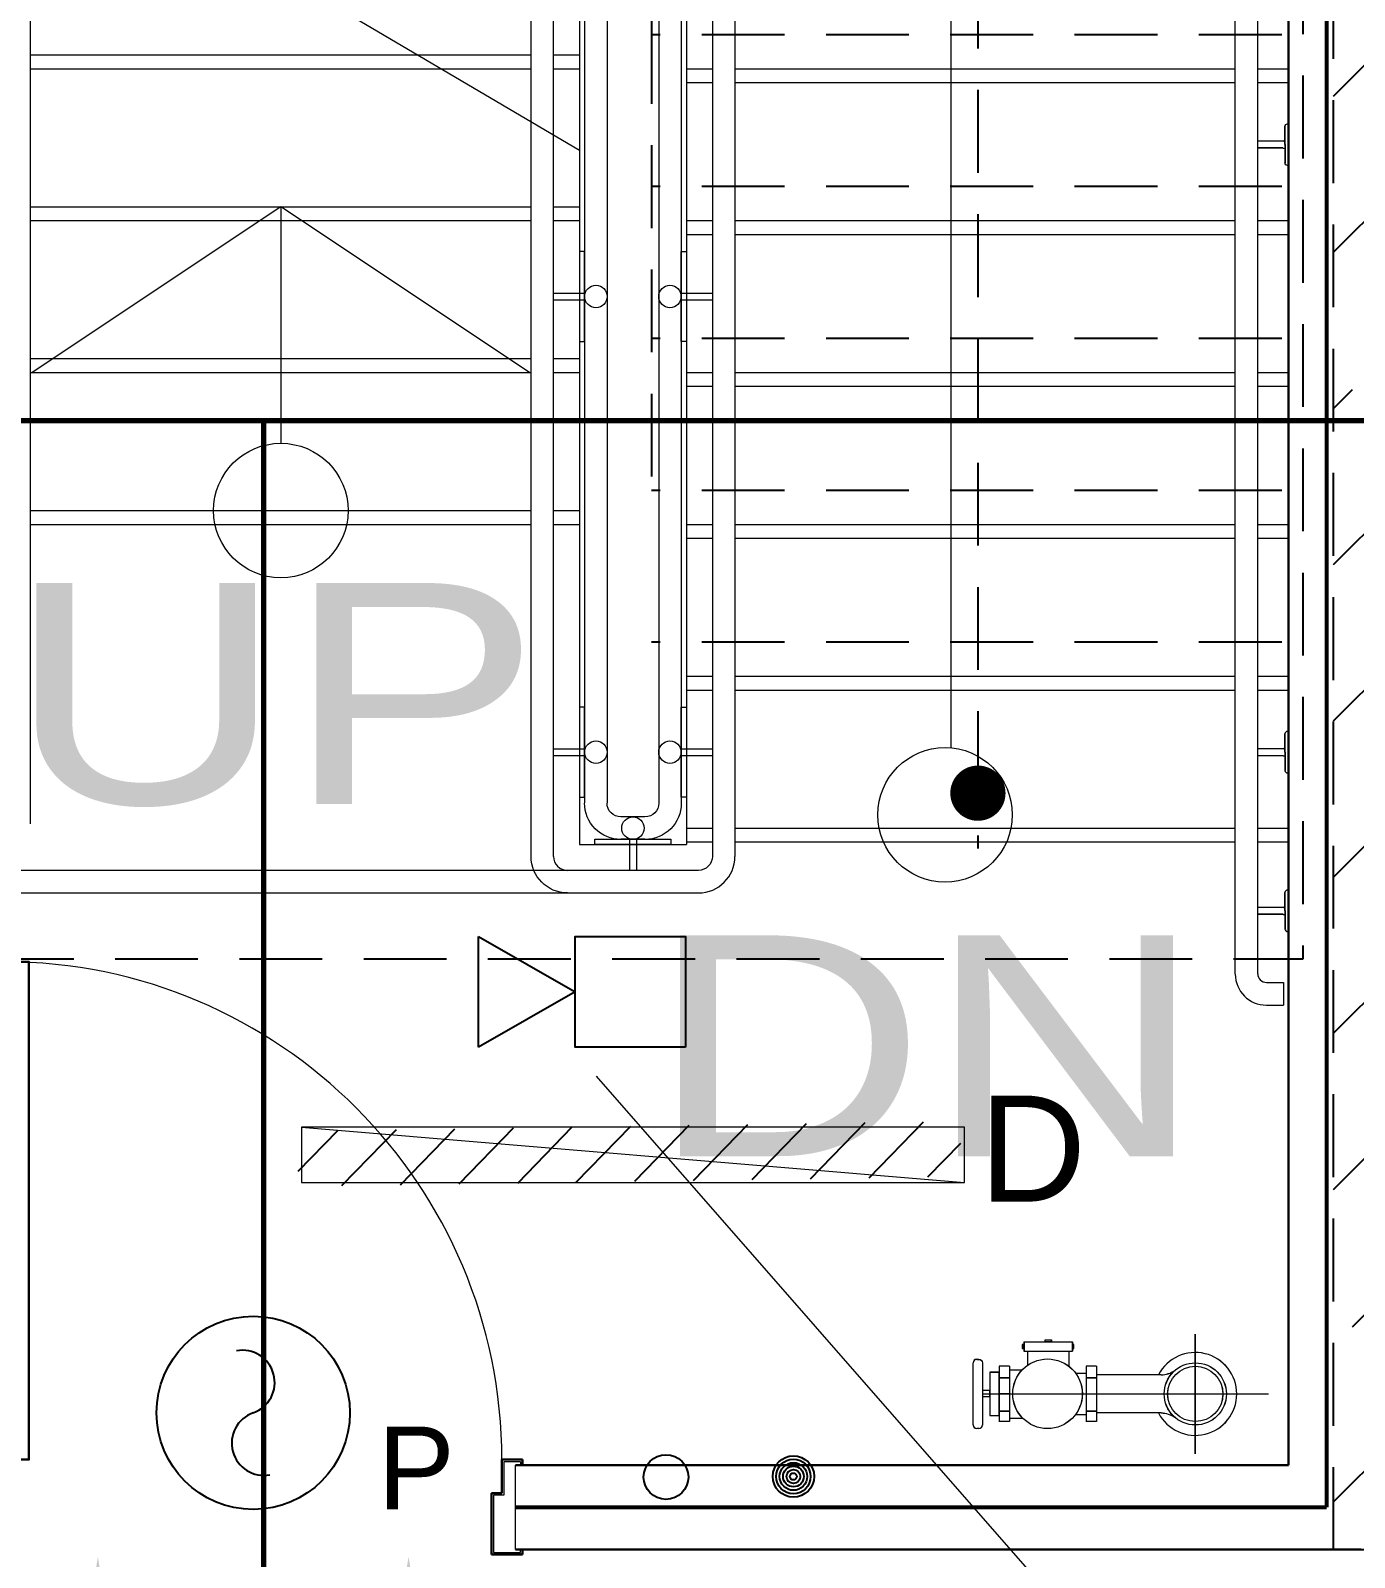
# Model space of a CAD drawing. Header units: inches. Extents: x -26575 to 27, y -11337 to 2257.
# Drawn here: x -21631.4 to -21535.5, y 543.3 to 653.9 of the extents above; entities that cross this region are included whole.
import ezdxf
from ezdxf import colors
from ezdxf.entities.mleader import LeaderData, LeaderLine
from ezdxf.enums import TextEntityAlignment as Align
from ezdxf.math import Vec2, Vec3

# ---------------------------------------------------------------- set-up
doc = ezdxf.new("R2010")
doc.units = ezdxf.units.IN
doc.header["$LTSCALE"] = 48
doc.header["$MEASUREMENT"] = 0
for name, pattern in [('A106$0$DGN Style 4', [381.581252, 190.671456, -95.335728, 0.238339, -95.335728]), ('A112$0$HIDDEN2', [0.1875, 0.125, -0.0625]), ('NB - 12th floor_plan$0$HIDDEN2', [0.1875, 0.125, -0.0625])]:
    doc.linetypes.add(name, pattern=pattern)
for name, color, linetype in [('A106$0$A-ANNO-TEXT', 8, 'Continuous'), ('A106$0$A-AREA-IDEN', 8, 'Continuous'), ('A106$0$A-DOOR', 8, 'Continuous'), ('A106$0$A-DOOR-FRAM', 8, 'Continuous'), ('A106$0$A-FLOR-HRAL', 8, 'Continuous'), ('A106$0$A-FLOR-SLEEVE', 8, 'Continuous'), ('A106$0$A-FLOR-SPRK', 8, 'Continuous'), ('A106$0$A-FLOR-STRS', 8, 'Continuous'), ('A106$0$A-WALL-FULL-INTR', 8, 'Continuous'), ('A106$0$bc105-11 - A-WALL-FIRE', 8, 'Continuous'), ('A106$0$Level 20', 8, 'Continuous'), ('A112$0$A-DOOR', 8, 'Continuous'), ('A112$0$A-DOOR-FRAM', 8, 'Continuous'), ('A112$0$A-FLOR-HRAL', 8, 'Continuous'), ('A112$0$A-FLOR-OPENING-STAIR D', 8, 'A112$0$HIDDEN2'), ('A112$0$A-FLOR-SLEEVE', 8, 'Continuous'), ('A112$0$A-FLOR-SPRK', 8, 'Continuous'), ('A112$0$A-FLOR-STRS', 8, 'Continuous'), ('A112$0$A-WALL-FULL-INTR', 8, 'Continuous'), ('A112$0$bc112 - A-WALL-FIRE', 8, 'Continuous'), ('A112$0$Level 20', 8, 'Continuous'), ('A612$0$A-FLOR-SLEEVE', 8, 'Continuous'), ('A612$0$br612 - E-Lite', 3, 'Continuous'), ('E-Anno-Note', 6, 'Continuous'), ('E-FIRE', 234, 'Continuous'), ('E-FIRE @ 96', 234, 'Continuous'), ('E-Lite-Emer', 13, 'Continuous'), ('E-Lite-Exit', 13, 'Continuous'), ('E-TEXT', 6, 'Continuous'), ('EWIRE', 2, 'Continuous'), ('EWIRE @ 48', 2, 'Continuous'), ('NB - 12th floor_plan$0$STHATCH', 1, 'NB - 12th floor_plan$0$HIDDEN2'), ('NB - 12th floor_plan$0$STSTAIRS1', 1, 'NB - 12th floor_plan$0$HIDDEN2'), ('XREF', 7, 'Continuous')]:
    doc.layers.add(name, color=color, linetype=linetype)
doc.layers.add('E-Fire-Covr', color=240, linetype='Continuous', lineweight=70, plot=False)
doc.styles.add('A106$0$style-Arial', font='arial.ttf')
doc.styles.add('M08', font='arial.ttf', dxfattribs={"height": 7.68})
doc.styles.add('MAMEP ANNO', font='arial.ttf', dxfattribs={"height": 0.078125})

# ---------------------------------------------------------------- blocks, each defined once
blk = doc.blocks.new('*U439')
at = {"layer": 'A106$0$A-FLOR-HRAL', "linetype": 'Continuous', "lineweight": 0}
for p, q in [((6.85, 0.05, 0), (6.85, 10.53, 0)), ((8.8, 12.03, 0), (8.35, 12.03, 0)), ((8.8, -12.03, 0), (8.8, 12.03, 0)), ((5.85, 2.05, 0), (-8.9, 2.05, 0)), ((6.85, 0.05, 0), (6.85, -10.53, 0)), ((5.85, -1.95, 0), (-8.9, -1.95, 0)), ((8.8, -12.03, 0), (8.35, -12.03, 0))]:
    blk.add_line(p, q, dxfattribs=at)
at = {"layer": 'A106$0$A-FLOR-HRAL', "linetype": 'Continuous', "lineweight": 0, "extrusion": (0, 0, -1)}
for centre, radius, start, end in [((-8.35, 10.53, 0), 1.5, 0, 90), ((-5.85, -2.95, 0), 1, 90, 180), ((-8.35, -10.53, 0), 1.5, 270, 0)]:
    blk.add_arc(centre, radius, start, end, dxfattribs=at)
at = {"layer": 'A106$0$A-FLOR-HRAL', "linetype": 'Continuous', "lineweight": 0}
blk.add_arc((5.85, 3.05, 0), 1, 270, 0, dxfattribs=at)
blk = doc.blocks.new('A106$0$36D478_6')
at = {"layer": 'A106$0$A-DOOR', "linetype": 'Continuous', "lineweight": 0}
blk.add_ellipse((0.85, 5.71), major_axis=(25.47, -25.49), ratio=0.998265, start_param=0.784964, end_param=2.35576, dxfattribs=at)
at = {"layer": 'A106$0$A-DOOR', "linetype": 'Continuous', "lineweight": 30}
blk.add_3dface([(0.85, 41.71), (2.6, 41.71), (2.6, 5.65), (0.85, 5.65)], dxfattribs=at)
at = {"layer": 'A106$0$A-DOOR-FRAM', "linetype": 'Continuous', "lineweight": 30}
for p, q in [((-0.65, 5.65), (0.85, 5.65)), ((-0.65, 5.65), (-0.65, 5.28)), ((0.85, 5.65), (0.85, 3.23)), ((38.35, 5.65), (36.85, 5.65)), ((36.85, 5.65), (36.85, 3.23)), ((38.35, 5.65), (38.35, 5.28)), ((0.85, 3.23), (1.6, 3.23)), ((1.6, 3.23), (1.6, -1.22)), ((36.85, 3.23), (36.1, 3.23)), ((36.1, 3.23), (36.1, -1.22)), ((-0.65, -1.22), (-0.65, -0.85)), ((38.35, -1.22), (38.35, -0.85)), ((1.6, -1.22), (-0.65, -1.22)), ((36.1, -1.22), (38.35, -1.22))]:
    blk.add_line(p, q, dxfattribs=at)
at = {"layer": 'A106$0$A-DOOR-FRAM', "linetype": 'Continuous', "lineweight": 13}
for p, q in [((-0.65, 5.28), (-0.5, 5.28)), ((-0.5, 5.5), (0.7, 5.5)), ((-0.5, 5.5), (-0.5, 5.28)), ((0.7, 5.5), (0.7, 3.08)), ((38.2, 5.5), (37, 5.5)), ((37, 5.5), (37, 3.08)), ((38.2, 5.5), (38.2, 5.28)), ((38.35, 5.28), (38.2, 5.28)), ((0.7, 3.08), (1.45, 3.08)), ((1.45, 3.08), (1.45, -1.07)), ((37, 3.08), (36.25, 3.08)), ((36.25, 3.08), (36.25, -1.07)), ((-0.5, -0.85), (-0.65, -0.85)), ((-0.5, -1.07), (-0.5, -0.85)), ((1.45, -1.07), (-0.5, -1.07)), ((36.25, -1.07), (38.2, -1.07)), ((38.2, -1.07), (38.2, -0.85)), ((38.2, -0.85), (38.35, -0.85))]:
    blk.add_line(p, q, dxfattribs=at)
blk = doc.blocks.new('*U441')
at = {"layer": 'A106$0$A-FLOR-SLEEVE', "linetype": 'Continuous', "lineweight": 13, "extrusion": (0, 0, -1)}
blk.add_arc((43.16, 0, 0), 24, 207.27961, 152.72039, dxfattribs=at)
at = {"layer": 'A106$0$A-FLOR-SPRK', "linetype": 'A106$0$DGN Style 4', "lineweight": 0}
for p, q in [((-43.16, 0, 0), (-43.16, 34.64, 0)), ((-43.16, 0, 0), (-85.47, 0, 0)), ((-43.16, -34.64, 0), (-43.16, 0, 0)), ((79.92, 0, 0), (-43.16, 0, 0))]:
    blk.add_line(p, q, dxfattribs=at)
at = {"layer": 'A106$0$A-FLOR-SPRK', "linetype": 'Continuous', "lineweight": 13}
for p, q in [((56.1, 30.1, 0), (28.1, 30.1, 0)), ((28.1, 30.1, 0), (28.1, 24.7, 0)), ((56.1, 30.1, 0), (56.1, 24.7, 0)), ((56.1, 24.7, 0), (28.1, 24.7, 0)), ((30.1, 24.7, 0), (30.1, 15.83, 0)), ((54.1, 24.7, 0), (54.1, 16.67, 0)), ((-23.39, 11, 0), (14.09, 11, 0)), ((14.09, 16, 0), (14.09, -16, 0)), ((14.09, 16, 0), (20.09, 16, 0)), ((14.24, 9.22, 0), (20.24, 9.22, 0)), ((20.09, 15.99, 0), (20.09, -16.18, 0)), ((26.17, 12, 0), (20.09, 12, 0)), ((64.43, 14, 0), (56.91, 14, 0)), ((64.43, 16, 0), (64.43, -16, 0)), ((64.43, 16, 0), (70.43, 16, 0)), ((64.43, 9.22, 0), (70.43, 9.22, 0)), ((64.58, 9.22, 0), (70.58, 9.22, 0)), ((70.43, 15.99, 0), (70.43, -16.18, 0)), ((64.58, 0.03, 0), (70.43, 0.03, 0)), ((-23.39, -11, 0), (14.09, -11, 0)), ((14.09, -16, 0), (20.09, -16, 0)), ((14.24, -10.15, 0), (20.09, -10.15, 0)), ((26.3, -12, 0), (20.09, -12, 0)), ((64.43, -14, 0), (56.91, -14, 0)), ((64.43, -16, 0), (70.43, -16, 0)), ((64.58, -10.15, 0), (70.43, -10.15, 0))]:
    blk.add_line(p, q, dxfattribs=at)
at = {"layer": 'A106$0$A-FLOR-SPRK', "linetype": 'Continuous', "lineweight": 13, "extrusion": (0, 0, -1), "elevation": 0, "flags": 128}
for points in [[(-80.22, 18.02), (-80.22, -18.06)], [(-83.47, 20.02), (-82.22, 20.02)], [(-85.47, -18.06), (-85.47, 18.02)], [(-82.22, -20.06), (-83.47, -20.06)]]:
    blk.add_lwpolyline(points, dxfattribs=at)
at = {"layer": 'A106$0$A-FLOR-SPRK', "linetype": 'Continuous', "lineweight": 13, "extrusion": (0, 0, -1)}
for radius in [18, 16]:
    blk.add_circle((43.16, 0, 0), radius, dxfattribs=at)
at = {"layer": 'A106$0$A-FLOR-SPRK', "linetype": 'Continuous', "lineweight": 13}
for centre, radius, start, end in [((82.22, 18.02, 0), 2, 90, 180), ((-22.97, -25.93, 0), 14.94, 91.60286, 123.73616)]:
    blk.add_arc(centre, radius, start, end, dxfattribs=at)
at = {"layer": 'A106$0$A-FLOR-SPRK', "linetype": 'Continuous', "lineweight": 13, "extrusion": (0, 0, -1)}
for centre, radius, start, end in [((-83.47, 18.02, 0), 2, 90, 180), ((22.97, 25.93, 0), 14.94, 271.60286, 303.73616), ((-82.22, -18.06, 0), 2, 270, 360), ((-83.47, -18.06, 0), 2, 180, 270)]:
    blk.add_arc(centre, radius, start, end, dxfattribs=at)
blk.add_ellipse((42.44, 0.09, 0), major_axis=(0, 20.16), ratio=0.999989, dxfattribs=at)
at = {"layer": 'A106$0$A-FLOR-SPRK', "linetype": 'Continuous', "lineweight": 13}
for points in [[(28.1, 28.57, 0), (28.1, 26.35, 0), (27.14, 26.35, 0), (27.14, 28.57, 0)], [(43.75, 30.1, 0), (43.75, 31.33, 0), (40.25, 31.33, 0), (40.25, 30.1, 0)], [(57.05, 28.57, 0), (57.05, 26.35, 0), (56.1, 26.35, 0), (56.1, 28.57, 0)], [(70.4, 12.5, 0), (75.9, 12.5, 0), (75.9, -12.58, 0), (70.4, -12.58, 0)], [(75.9, 1.99, 0), (80.14, 1.99, 0), (80.14, -1.58, 0), (75.9, -1.58, 0)]]:
    blk.add_3dface(points, dxfattribs=at)
blk = doc.blocks.new('A106')
at = {"layer": 'A106$0$A-ANNO-TEXT', "lineweight": 13}
for p, q in [((-21564.72, 731.41), (-21564.72, 601.98)), ((-21613.23, 641.16), (-21613.23, 624.03))]:
    blk.add_line(p, q, dxfattribs=at)
at = {"layer": 'A106$0$A-ANNO-TEXT', "lineweight": 13, "flags": 128}
blk.add_lwpolyline([(-21595.23, 629.16), (-21613.23, 641.16), (-21631.23, 629.16)], dxfattribs=at)
at = {"layer": 'A106$0$A-ANNO-TEXT', "lineweight": 13}
for centre in [(-21613.23, 619.16), (-21565.13, 597.12)]:
    blk.add_circle(centre, 4.87, dxfattribs=at)
at = {"layer": 'A106$0$A-AREA-IDEN', "lineweight": 0, "elevation": 0.21, "flags": 128}
blk.add_lwpolyline([(-21438.66, 487.73), (-21511.25, 487.73), (-21590.36, 578.2)], dxfattribs=at)
at = {"layer": 'A106$0$A-FLOR-HRAL', "lineweight": 13}
for p, q in [((-21544.11, 585.61), (-21544.11, 716.72)), ((-21542.48, 585.61), (-21542.48, 716.72)), ((-21581.98, 708.22), (-21581.98, 594.1)), ((-21580.36, 708.22), (-21580.36, 594.1)), ((-21591.23, 704.35), (-21591.23, 643.34)), ((-21589.61, 704.35), (-21589.61, 642.38)), ((-21585.86, 704.35), (-21585.86, 597.97)), ((-21584.23, 704.35), (-21584.23, 597.97)), ((-21631.36, 596.48), (-21631.36, 668.53)), ((-21595.11, 594.1), (-21595.11, 647.29)), ((-21593.48, 594.1), (-21593.48, 646.33)), ((-21591.23, 643.34), (-21591.23, 597.98)), ((-21589.61, 642.38), (-21589.61, 597.98)), ((-21586.86, 596.97), (-21588.61, 596.97)), ((-21586.86, 595.35), (-21588.61, 595.35)), ((-21582.98, 593.1), (-21592.48, 593.1)), ((-21592.48, 591.47), (-21582.98, 591.47)), ((-21541.86, 584.98), (-21540.61, 584.98)), ((-21540.61, 584.98), (-21540.61, 583.34)), ((-21541.86, 583.34), (-21540.61, 583.34))]:
    blk.add_line(p, q, dxfattribs=at)
at = {"layer": 'A106$0$A-FLOR-HRAL', "lineweight": 0}
for p, q in [((-21593.48, 634.91), (-21591.23, 634.91)), ((-21584.23, 634.91), (-21581.98, 634.91)), ((-21593.48, 634.41), (-21591.23, 634.41)), ((-21584.23, 634.41), (-21581.98, 634.41)), ((-21593.48, 601.91), (-21591.23, 601.91)), ((-21584.23, 601.91), (-21581.98, 601.91)), ((-21593.48, 601.41), (-21591.23, 601.41)), ((-21584.23, 601.41), (-21581.98, 601.41)), ((-21587.98, 595.35), (-21587.98, 593.1)), ((-21587.48, 595.35), (-21587.48, 593.1))]:
    blk.add_line(p, q, dxfattribs=at)
at = {"layer": 'A106$0$A-FLOR-HRAL', "lineweight": 13, "extrusion": (0, 0, -1)}
for centre, radius, start, end in [((21588.61, 597.97), 2.63, 270, 0.1233), ((21588.61, 597.97), 1, 270, 0.1998), ((21586.86, 597.97), 2.63, 180, 270), ((21586.86, 597.97), 1, 180, 270), ((21592.48, 594.1), 2.63, 270, 360), ((21582.98, 594.1), 1, 179.9765, 270)]:
    blk.add_arc(centre, radius, start, end, dxfattribs=at)
at = {"layer": 'A106$0$A-FLOR-HRAL', "lineweight": 13}
for centre, radius, start, end in [((-21592.48, 594.1), 1, 179.9847, 270), ((-21582.98, 594.1), 2.63, 270, 359.983), ((-21541.86, 585.59), 2.25, 180.1265, 270), ((-21541.86, 585.61), 0.625, 179.7619, 270)]:
    blk.add_arc(centre, radius, start, end, dxfattribs=at)
at = {"layer": 'A106$0$A-FLOR-STRS', "lineweight": 0}
for p, q in [((-21583.86, 707.35), (-21583.86, 594.97)), ((-21631.36, 652.16), (-21603.36, 652.16)), ((-21583.86, 650.16), (-21581.98, 650.16)), ((-21580.36, 650.16), (-21544.11, 650.16)), ((-21542.48, 650.16), (-21540.23, 650.16)), ((-21591.61, 645.23), (-21591.61, 594.97)), ((-21631.36, 641.16), (-21595.11, 641.16)), ((-21593.48, 641.16), (-21591.61, 641.16)), ((-21583.86, 639.16), (-21581.98, 639.16)), ((-21580.36, 639.16), (-21544.11, 639.16)), ((-21542.48, 639.16), (-21540.23, 639.16)), ((-21631.36, 630.16), (-21595.11, 630.16)), ((-21593.48, 630.16), (-21591.61, 630.16)), ((-21583.86, 628.16), (-21581.98, 628.16)), ((-21580.36, 628.16), (-21544.11, 628.16)), ((-21542.48, 628.16), (-21540.23, 628.16)), ((-21631.36, 619.16), (-21595.11, 619.16)), ((-21593.48, 619.16), (-21591.61, 619.16)), ((-21583.86, 617.16), (-21581.98, 617.16)), ((-21580.36, 617.16), (-21544.11, 617.16)), ((-21542.48, 617.16), (-21540.23, 617.16)), ((-21583.86, 606.16), (-21581.98, 606.16)), ((-21580.36, 606.16), (-21544.11, 606.16)), ((-21542.48, 606.16), (-21540.23, 606.16)), ((-21591.61, 594.97), (-21583.86, 594.97)), ((-21583.86, 595.16), (-21581.98, 595.16)), ((-21580.36, 595.16), (-21544.11, 595.16)), ((-21542.48, 595.16), (-21540.23, 595.16))]:
    blk.add_line(p, q, dxfattribs=at)
at = {"layer": 'A106$0$A-FLOR-STRS', "lineweight": 13}
for p, q in [((-21631.36, 651.16), (-21601.66, 651.16)), ((-21583.86, 651.16), (-21581.98, 651.16)), ((-21580.36, 651.16), (-21544.11, 651.16)), ((-21542.48, 651.16), (-21540.36, 651.16)), ((-21631.36, 640.16), (-21595.11, 640.16)), ((-21593.48, 640.16), (-21591.61, 640.16)), ((-21583.86, 640.16), (-21581.98, 640.16)), ((-21580.36, 640.16), (-21544.11, 640.16)), ((-21542.48, 640.16), (-21540.23, 640.16)), ((-21631.36, 629.16), (-21595.11, 629.16)), ((-21593.48, 629.16), (-21591.61, 629.16)), ((-21583.86, 629.16), (-21581.98, 629.16)), ((-21580.36, 629.16), (-21544.11, 629.16)), ((-21542.48, 629.16), (-21540.23, 629.16)), ((-21631.36, 618.16), (-21595.11, 618.16)), ((-21593.48, 618.16), (-21591.61, 618.16)), ((-21583.86, 618.16), (-21581.98, 618.16)), ((-21580.36, 618.16), (-21544.11, 618.16)), ((-21542.48, 618.16), (-21540.23, 618.16)), ((-21583.86, 607.16), (-21581.98, 607.16)), ((-21580.36, 607.16), (-21544.11, 607.16)), ((-21542.48, 607.16), (-21540.23, 607.16)), ((-21583.86, 596.16), (-21581.98, 596.16)), ((-21580.36, 596.16), (-21544.11, 596.16)), ((-21542.48, 596.16), (-21540.23, 596.16)), ((-21542.48, 596.16), (-21540.23, 596.16))]:
    blk.add_line(p, q, dxfattribs=at)
at = {"layer": 'A106$0$A-FLOR-STRS', "lineweight": 0, "elevation": 0, "flags": 128}
blk.add_lwpolyline([(-21591.61, 645.23), (-21616.89, 660.15), (-21618.23, 658.46), (-21619.96, 663.91), (-21621.08, 662.54), (-21635.23, 670.79)], dxfattribs=at)
at = {"layer": 'A106$0$A-FLOR-STRS', "lineweight": 0}
for centre in [(-21590.41, 634.66), (-21590.41, 601.66)]:
    blk.add_circle(centre, 0.813, dxfattribs=at)
at = {"layer": 'A106$0$A-WALL-FULL-INTR', "lineweight": 30}
for p, q in [((-21540.27, 750.99), (-21540.27, 550.03)), ((-21596.23, 550.03), (-21540.27, 550.03)), ((-21596.23, 543.91), (-21535.02, 543.91))]:
    blk.add_line(p, q, dxfattribs=at)
at = {"layer": 'A106$0$A-WALL-FULL-INTR', "lineweight": 13}
blk.add_line((-21596.23, 543.91), (-21596.23, 550.03), dxfattribs=at)
at = {"layer": 'A106$0$bc105-11 - A-WALL-FIRE', "lineweight": 53}
for p in [(-21537.5, 755.55), (-21596.23, 546.97)]:
    blk.add_line(p, (-21537.5, 546.97), dxfattribs=at)
at = {"layer": 'A106$0$Level 20', "lineweight": 0}
for centre in [(-21585.05, 634.66), (-21585.05, 601.66), (-21587.73, 596.16)]:
    blk.add_circle(centre, 0.813, dxfattribs=at)
for points in [[(-21591.61, 637.91), (-21591.61, 631.41), (-21591.23, 631.41), (-21591.23, 637.91)], [(-21583.86, 637.91), (-21583.86, 631.41), (-21584.23, 631.41), (-21584.23, 637.91)], [(-21591.61, 604.91), (-21591.61, 598.41), (-21591.23, 598.41), (-21591.23, 604.91)], [(-21583.86, 604.91), (-21583.86, 598.41), (-21584.23, 598.41), (-21584.23, 604.91)], [(-21584.98, 594.97), (-21590.48, 594.97), (-21590.48, 595.35), (-21584.98, 595.35)]]:
    blk.add_3dface(points, dxfattribs=at)
at = {"layer": 'A106$0$A-DOOR', "lineweight": 0}
blk.add_blockref('A106$0$36D478_6', (-21634.08, 544.77), dxfattribs=at)
at = {"layer": 'A106$0$A-FLOR-HRAL', "lineweight": 0, "xscale": 0.125, "yscale": 0.125, "zscale": 0.125}
blk.add_blockref('*U439', (-21541.37, 645.66, 0), dxfattribs=at)
at = {"layer": 'A106$0$A-FLOR-HRAL', "lineweight": 0, "extrusion": (0, 0, -1), "xscale": 0.125, "yscale": 0.125, "zscale": 0.125, "rotation": 180}
for p in [(21541.37, 601.66, 0), (21541.37, 590.17, 0)]:
    blk.add_blockref('*U439', p, dxfattribs=at)
at = {"layer": 'A106$0$A-FLOR-SPRK', "lineweight": 13, "extrusion": (0, 0, -1), "xscale": 0.125, "yscale": 0.125, "zscale": 0.125}
blk.add_blockref('*U441', (21552.4, 555.18, 0), dxfattribs=at)
at = {"layer": 'A106$0$A-ANNO-TEXT', "lineweight": 13, "style": 'A106$0$style-Arial', "width": 1.246875}
for s, p in [('UP', (-21594.37, 613.91, 0.21)), ('DN', (-21546.36, 588.4, 0.21))]:
    blk.add_text(s, height=16, dxfattribs=at).set_placement(p, align=Align.TOP_RIGHT)
blk = doc.blocks.new('A112')
at = {"layer": 'A112$0$A-DOOR', "lineweight": 0}
blk.add_ellipse((-21633.23, 550.48), major_axis=(25.47, -25.49), ratio=0.998265, start_param=0.784964, end_param=2.35576, dxfattribs=at)
at = {"layer": 'A112$0$A-DOOR-FRAM', "lineweight": 30}
for p, q in [((-21595.73, 550.42), (-21597.23, 550.42)), ((-21597.23, 550.42), (-21597.23, 547.99)), ((-21595.73, 550.42), (-21595.73, 550.04)), ((-21597.23, 547.99), (-21597.98, 547.99)), ((-21597.98, 547.99), (-21597.98, 543.54)), ((-21597.98, 543.54), (-21595.73, 543.54)), ((-21595.73, 543.54), (-21595.73, 543.92))]:
    blk.add_line(p, q, dxfattribs=at)
at = {"layer": 'A112$0$A-DOOR-FRAM', "lineweight": 13}
for p, q in [((-21595.88, 550.27), (-21597.08, 550.27)), ((-21597.08, 550.27), (-21597.08, 547.84)), ((-21595.88, 550.27), (-21595.88, 550.04)), ((-21595.73, 550.04), (-21595.88, 550.04)), ((-21597.08, 547.84), (-21597.83, 547.84)), ((-21597.83, 547.84), (-21597.83, 543.69)), ((-21597.83, 543.69), (-21595.88, 543.69)), ((-21595.88, 543.69), (-21595.88, 543.92)), ((-21595.88, 543.92), (-21595.73, 543.92))]:
    blk.add_line(p, q, dxfattribs=at)
at = {"layer": 'A112$0$A-FLOR-HRAL', "lineweight": 13}
for p, q in [((-21631.36, 596.6), (-21631.36, 716.72)), ((-21544.11, 585.61), (-21544.11, 716.72)), ((-21542.48, 585.61), (-21542.48, 716.72)), ((-21595.11, 594.1), (-21595.11, 708.22)), ((-21593.48, 594.1), (-21593.48, 708.22)), ((-21581.98, 708.22), (-21581.98, 594.1)), ((-21580.36, 708.22), (-21580.36, 594.1)), ((-21591.23, 704.35), (-21591.23, 643.34)), ((-21589.61, 704.35), (-21589.61, 642.38)), ((-21585.86, 704.35), (-21585.86, 597.97)), ((-21584.23, 704.35), (-21584.23, 597.97)), ((-21591.23, 643.34), (-21591.23, 597.98)), ((-21589.61, 642.38), (-21589.61, 597.98)), ((-21586.86, 596.97), (-21588.61, 596.97)), ((-21586.86, 595.35), (-21588.61, 595.35)), ((-21582.98, 593.1), (-21633.61, 593.1)), ((-21633.61, 591.47), (-21582.98, 591.47)), ((-21541.86, 584.98), (-21540.61, 584.98)), ((-21540.61, 584.98), (-21540.61, 583.34)), ((-21541.86, 583.34), (-21540.61, 583.34))]:
    blk.add_line(p, q, dxfattribs=at)
at = {"layer": 'A112$0$A-FLOR-HRAL', "lineweight": 0}
for p, q in [((-21540.51, 645.67), (-21540.51, 646.98)), ((-21540.27, 647.16), (-21540.33, 647.16)), ((-21540.27, 644.16), (-21540.27, 647.16)), ((-21540.64, 645.92), (-21542.48, 645.92)), ((-21540.64, 645.42), (-21542.48, 645.42)), ((-21540.51, 645.67), (-21540.51, 644.34)), ((-21540.27, 644.16), (-21540.33, 644.16)), ((-21593.48, 634.91), (-21591.23, 634.91)), ((-21584.23, 634.91), (-21581.98, 634.91)), ((-21593.48, 634.41), (-21591.23, 634.41)), ((-21584.23, 634.41), (-21581.98, 634.41)), ((-21540.51, 601.65), (-21540.51, 602.98)), ((-21540.27, 603.16), (-21540.33, 603.16)), ((-21540.27, 603.16), (-21540.27, 600.16)), ((-21593.48, 601.91), (-21591.23, 601.91)), ((-21584.23, 601.91), (-21581.98, 601.91)), ((-21540.64, 601.9), (-21542.48, 601.9)), ((-21540.51, 601.65), (-21540.51, 600.34)), ((-21593.48, 601.41), (-21591.23, 601.41)), ((-21584.23, 601.41), (-21581.98, 601.41)), ((-21540.64, 601.4), (-21542.48, 601.4)), ((-21540.27, 600.16), (-21540.33, 600.16)), ((-21587.98, 595.35), (-21587.98, 593.1)), ((-21587.48, 595.35), (-21587.48, 593.1)), ((-21540.27, 591.68), (-21540.33, 591.68)), ((-21540.27, 591.68), (-21540.27, 588.67)), ((-21540.51, 590.17), (-21540.51, 591.49)), ((-21540.64, 590.42), (-21542.48, 590.42)), ((-21540.64, 589.92), (-21542.48, 589.92)), ((-21540.51, 590.17), (-21540.51, 588.86)), ((-21540.27, 588.67), (-21540.33, 588.67))]:
    blk.add_line(p, q, dxfattribs=at)
at = {"layer": 'A112$0$A-FLOR-HRAL', "lineweight": 0, "extrusion": (0, 0, -1)}
for centre, radius, start, end in [((21540.33, 646.98), 0.188, 0, 90), ((21540.64, 645.29), 0.125, 90, 180), ((21540.33, 644.34), 0.188, 270, 0), ((21540.64, 601.28), 0.125, 90, 180), ((21540.64, 589.79), 0.125, 90, 180)]:
    blk.add_arc(centre, radius, start, end, dxfattribs=at)
at = {"layer": 'A112$0$A-FLOR-HRAL', "lineweight": 0}
for centre, radius, start, end in [((-21540.64, 646.04), 0.125, 270, 0), ((-21540.33, 602.98), 0.188, 90, 180), ((-21540.64, 602.03), 0.125, 270, 0), ((-21540.33, 600.34), 0.188, 180, 270), ((-21540.33, 591.49), 0.188, 90, 180), ((-21540.64, 590.54), 0.125, 270, 0), ((-21540.33, 588.86), 0.188, 180, 270)]:
    blk.add_arc(centre, radius, start, end, dxfattribs=at)
at = {"layer": 'A112$0$A-FLOR-HRAL', "lineweight": 13, "extrusion": (0, 0, -1)}
for centre, radius, start, end in [((21588.61, 597.97), 2.63, 270, 0.1233), ((21588.61, 597.97), 1, 270, 0.1998), ((21586.86, 597.97), 2.63, 180, 270), ((21586.86, 597.97), 1, 180, 270), ((21592.48, 594.1), 2.63, 270, 360), ((21582.98, 594.1), 1, 179.9765, 270)]:
    blk.add_arc(centre, radius, start, end, dxfattribs=at)
at = {"layer": 'A112$0$A-FLOR-HRAL', "lineweight": 13}
for centre, radius, start, end in [((-21592.48, 594.1), 1, 179.9847, 270), ((-21582.98, 594.1), 2.63, 270, 359.983), ((-21541.86, 585.59), 2.25, 180.1265, 270), ((-21541.86, 585.61), 0.625, 179.7619, 270)]:
    blk.add_arc(centre, radius, start, end, dxfattribs=at)
at = {"layer": 'A112$0$A-FLOR-OPENING-STAIR D'}
blk.add_3dface([(-21636.23, 724.66), (-21539.23, 724.66), (-21539.23, 586.66), (-21636.23, 586.66)], dxfattribs=at)
at = {"layer": 'A112$0$A-FLOR-SLEEVE', "lineweight": 13}
blk.add_arc((-21547.01, 555.18), 3, 207.2796, 152.7204, dxfattribs=at)
at = {"layer": 'A112$0$A-FLOR-SPRK', "lineweight": 13}
for p, q in [((-21559.42, 558.95), (-21555.92, 558.95)), ((-21559.42, 558.95), (-21559.42, 558.27)), ((-21555.92, 558.95), (-21555.92, 558.27)), ((-21559.42, 558.27), (-21555.92, 558.27)), ((-21559.17, 558.27), (-21559.17, 557.27)), ((-21556.17, 558.27), (-21556.17, 557.16)), ((-21560.48, 556.34), (-21561.23, 556.34)), ((-21561.21, 557.18), (-21561.21, 553.16)), ((-21560.46, 557.18), (-21561.21, 557.18)), ((-21560.46, 556.34), (-21561.21, 556.34)), ((-21560.46, 557.18), (-21560.46, 553.18)), ((-21560.46, 556.93), (-21559.52, 556.93)), ((-21555.68, 556.68), (-21554.91, 556.68)), ((-21554.18, 556.34), (-21554.93, 556.34)), ((-21554.91, 557.18), (-21554.91, 553.16)), ((-21554.16, 557.18), (-21554.91, 557.18)), ((-21554.16, 557.18), (-21554.16, 553.18)), ((-21549.48, 556.56), (-21554.16, 556.56)), ((-21560.48, 555.19), (-21561.21, 555.19)), ((-21560.48, 553.92), (-21561.21, 553.92)), ((-21560.46, 553.18), (-21561.21, 553.18)), ((-21560.46, 553.43), (-21559.52, 553.43)), ((-21555.69, 553.68), (-21554.91, 553.68)), ((-21554.18, 553.92), (-21554.91, 553.92)), ((-21554.16, 553.18), (-21554.91, 553.18)), ((-21549.48, 553.81), (-21554.16, 553.81))]:
    blk.add_line(p, q, dxfattribs=at)
at = {"layer": 'A112$0$A-FLOR-SPRK', "lineweight": 0}
for p, q in [((-21547.01, 555.18), (-21547.01, 559.51)), ((-21562.39, 555.18), (-21547.01, 555.18)), ((-21547.01, 555.18), (-21541.72, 555.18)), ((-21547.01, 550.85), (-21547.01, 555.18))]:
    blk.add_line(p, q, dxfattribs=at)
at = {"layer": 'A112$0$A-FLOR-SPRK', "lineweight": 13, "flags": 128}
for points in [[(-21563.09, 552.93), (-21563.09, 557.44)], [(-21562.84, 557.69), (-21562.68, 557.69)], [(-21562.43, 557.44), (-21562.43, 552.93)], [(-21562.68, 552.68), (-21562.84, 552.68)]]:
    blk.add_lwpolyline(points, dxfattribs=at)
at = {"layer": 'A112$0$A-FLOR-SPRK', "lineweight": 13}
for radius in [2.25, 2]:
    blk.add_circle((-21547.01, 555.18), radius, dxfattribs=at)
for centre, radius, start, end in [((-21562.84, 557.44), 0.25, 90, 180), ((-21549.53, 558.43), 1.87, 271.6029, 303.7362), ((-21562.84, 552.93), 0.25, 180, 270), ((-21562.68, 552.93), 0.25, 270, 0)]:
    blk.add_arc(centre, radius, start, end, dxfattribs=at)
at = {"layer": 'A112$0$A-FLOR-SPRK', "lineweight": 13, "extrusion": (0, 0, -1)}
for centre, radius, start, end in [((21562.68, 557.44), 0.25, 90, 180), ((21549.53, 551.94), 1.87, 91.6029, 123.7362)]:
    blk.add_arc(centre, radius, start, end, dxfattribs=at)
at = {"layer": 'A112$0$A-FLOR-SPRK', "lineweight": 13}
blk.add_ellipse((-21557.71, 555.19), major_axis=(0, 2.52), ratio=0.999989, dxfattribs=at)
for points in [[(-21559.54, 558.76), (-21559.54, 558.48), (-21559.42, 558.48), (-21559.42, 558.76)], [(-21557.87, 558.95), (-21557.87, 559.1), (-21557.44, 559.1), (-21557.44, 558.95)], [(-21555.92, 558.76), (-21555.92, 558.48), (-21555.8, 558.48), (-21555.8, 558.76)], [(-21561.2, 556.75), (-21561.89, 556.75), (-21561.89, 553.61), (-21561.2, 553.61)], [(-21561.89, 555.43), (-21562.42, 555.43), (-21562.42, 554.99), (-21561.89, 554.99)]]:
    blk.add_3dface(points, dxfattribs=at)
at = {"layer": 'A112$0$A-FLOR-STRS', "lineweight": 0}
for p, q in [((-21591.61, 707.35), (-21591.61, 594.97)), ((-21583.86, 707.35), (-21583.86, 594.97)), ((-21631.36, 652.16), (-21595.11, 652.16)), ((-21593.48, 652.16), (-21591.61, 652.16)), ((-21583.86, 650.16), (-21581.98, 650.16)), ((-21580.36, 650.16), (-21544.11, 650.16)), ((-21542.48, 650.16), (-21540.23, 650.16)), ((-21631.36, 641.16), (-21595.11, 641.16)), ((-21593.48, 641.16), (-21591.61, 641.16)), ((-21583.86, 639.16), (-21581.98, 639.16)), ((-21580.36, 639.16), (-21544.11, 639.16)), ((-21542.48, 639.16), (-21540.23, 639.16)), ((-21631.36, 630.16), (-21595.11, 630.16)), ((-21593.48, 630.16), (-21591.61, 630.16)), ((-21583.86, 628.16), (-21581.98, 628.16)), ((-21580.36, 628.16), (-21544.11, 628.16)), ((-21542.48, 628.16), (-21540.23, 628.16)), ((-21631.36, 619.16), (-21595.11, 619.16)), ((-21593.48, 619.16), (-21591.61, 619.16)), ((-21583.86, 617.16), (-21581.98, 617.16)), ((-21580.36, 617.16), (-21544.11, 617.16)), ((-21542.48, 617.16), (-21540.23, 617.16)), ((-21583.86, 606.16), (-21581.98, 606.16)), ((-21580.36, 606.16), (-21544.11, 606.16)), ((-21542.48, 606.16), (-21540.23, 606.16)), ((-21591.61, 594.97), (-21583.86, 594.97)), ((-21583.86, 595.16), (-21581.98, 595.16)), ((-21580.36, 595.16), (-21544.11, 595.16)), ((-21542.48, 595.16), (-21540.23, 595.16))]:
    blk.add_line(p, q, dxfattribs=at)
at = {"layer": 'A112$0$A-FLOR-STRS', "lineweight": 13}
for p, q in [((-21631.36, 651.16), (-21595.11, 651.16)), ((-21593.48, 651.16), (-21591.61, 651.16)), ((-21583.86, 651.16), (-21581.98, 651.16)), ((-21580.36, 651.16), (-21544.11, 651.16)), ((-21542.48, 651.16), (-21540.36, 651.16)), ((-21631.36, 640.16), (-21595.11, 640.16)), ((-21593.48, 640.16), (-21591.61, 640.16)), ((-21583.86, 640.16), (-21581.98, 640.16)), ((-21580.36, 640.16), (-21544.11, 640.16)), ((-21542.48, 640.16), (-21540.23, 640.16)), ((-21631.36, 629.16), (-21595.11, 629.16)), ((-21593.48, 629.16), (-21591.61, 629.16)), ((-21583.86, 629.16), (-21581.98, 629.16)), ((-21580.36, 629.16), (-21544.11, 629.16)), ((-21542.48, 629.16), (-21540.23, 629.16)), ((-21631.36, 618.16), (-21595.11, 618.16)), ((-21593.48, 618.16), (-21591.61, 618.16)), ((-21583.86, 618.16), (-21581.98, 618.16)), ((-21580.36, 618.16), (-21544.11, 618.16)), ((-21542.48, 618.16), (-21540.23, 618.16)), ((-21583.86, 607.16), (-21581.98, 607.16)), ((-21580.36, 607.16), (-21544.11, 607.16)), ((-21542.48, 607.16), (-21540.23, 607.16)), ((-21583.86, 596.16), (-21581.98, 596.16)), ((-21580.36, 596.16), (-21544.11, 596.16)), ((-21542.48, 596.16), (-21540.23, 596.16)), ((-21542.48, 596.16), (-21540.23, 596.16))]:
    blk.add_line(p, q, dxfattribs=at)
at = {"layer": 'A112$0$A-FLOR-STRS', "lineweight": 0}
for centre in [(-21590.41, 634.66), (-21590.41, 601.66)]:
    blk.add_circle(centre, 0.813, dxfattribs=at)
at = {"layer": 'A112$0$A-WALL-FULL-INTR', "lineweight": 30}
for p, q in [((-21540.27, 750.99), (-21540.27, 550.03)), ((-21596.23, 550.03), (-21540.27, 550.03)), ((-21596.23, 543.91), (-21535.02, 543.91))]:
    blk.add_line(p, q, dxfattribs=at)
at = {"layer": 'A112$0$A-WALL-FULL-INTR', "lineweight": 13}
blk.add_line((-21596.23, 543.91), (-21596.23, 550.03), dxfattribs=at)
at = {"layer": 'A112$0$bc112 - A-WALL-FIRE', "lineweight": 53}
for p in [(-21537.5, 754.53), (-21596.23, 546.97)]:
    blk.add_line(p, (-21537.5, 546.97), dxfattribs=at)
at = {"layer": 'A112$0$Level 20', "lineweight": 0}
for centre in [(-21585.05, 634.66), (-21585.05, 601.66), (-21587.73, 596.16)]:
    blk.add_circle(centre, 0.813, dxfattribs=at)
for points in [[(-21591.61, 637.91), (-21591.61, 631.41), (-21591.23, 631.41), (-21591.23, 637.91)], [(-21583.86, 637.91), (-21583.86, 631.41), (-21584.23, 631.41), (-21584.23, 637.91)], [(-21591.61, 604.91), (-21591.61, 598.41), (-21591.23, 598.41), (-21591.23, 604.91)], [(-21583.86, 604.91), (-21583.86, 598.41), (-21584.23, 598.41), (-21584.23, 604.91)], [(-21584.98, 594.97), (-21590.48, 594.97), (-21590.48, 595.35), (-21584.98, 595.35)]]:
    blk.add_3dface(points, dxfattribs=at)
blk = doc.blocks.new('A612')
at = {"layer": 'A612$0$A-FLOR-SLEEVE', "lineweight": 13}
blk.add_arc((-21547.01, 555.18), 3, 207.2796, 152.7204, dxfattribs=at)
at = {"layer": 'A612$0$br612 - E-Lite', "lineweight": 0}
blk.add_line((-21611.73, 574.5), (-21563.73, 570.5), dxfattribs=at)
at = {"layer": 'A612$0$br612 - E-Lite', "lineweight": 13}
blk.add_3dface([(-21611.73, 570.5), (-21563.73, 570.5), (-21563.73, 574.5), (-21611.73, 574.5)], dxfattribs=at)
blk = doc.blocks.new('NB - 12th floor_plan')
at = {"layer": 'NB - 12th floor_plan$0$STHATCH'}
h = blk.add_hatch(dxfattribs=at)
h.set_pattern_fill('ANSI35', color=256, scale=64)
h.paths.add_polyline_path([(-21433.02, 914.8), (-21433.02, 938.8), (-21409.02, 938.8), (-21409.02, 914.8)], flags=16)
h.paths.add_polyline_path([(-21537, 940.72), (-21289.02, 940.72), (-21289.02, 543.88), (-21537, 543.88)])
h.paths.add_polyline_path([(-21474.4, 718.86), (-21474.4, 746.26), (-21350.82, 746.26), (-21350.82, 718.86)], flags=16)
blk.add_lwpolyline([(-21537, 941.11), (-21289.02, 941.11), (-21289.02, 543.88), (-21537, 543.88)], close=True, dxfattribs=at)
at = {"layer": 'NB - 12th floor_plan$0$STSTAIRS1'}
for p, q in [((-21586.39, 708.62), (-21586.39, 620.62)), ((-21540.75, 653.62), (-21586.39, 653.62)), ((-21540.75, 642.62), (-21586.39, 642.62)), ((-21540.75, 631.62), (-21586.39, 631.62)), ((-21540.75, 620.62), (-21586.39, 620.62)), ((-21540.75, 609.62), (-21586.39, 609.62))]:
    blk.add_line(p, q, dxfattribs=at)
at = {"layer": 'NB - 12th floor_plan$0$STSTAIRS1', "lineweight": 25}
blk.add_lwpolyline([(-21614.75, 686.47), (-21614.75, 730.62), (-21562.75, 730.62), (-21562.75, 594.69)], dxfattribs=at)
at = {"layer": 'NB - 12th floor_plan$0$STSTAIRS1', "lineweight": 25, "const_width": 2}
blk.add_lwpolyline([(-21562.75, 599.69, 1), (-21562.75, 597.69, 1)], format="xyb", close=True, dxfattribs=at)
blk = doc.blocks.new('*U164')
at = {"layer": 'E-Fire-Covr'}
blk.add_lwpolyline([(10.15, 322), (318, 322), (318, -314), (-318, -314), (-318, 322), (-9.51, 322)], dxfattribs=at)
blk = doc.blocks.new('PWR-CondDn-Anno')
at = {"color": 0, "linetype": 'ByBlock'}
for radius in [0.0312, 0.026, 0.0208, 0.0156, 0.0104, 0.00521]:
    blk.add_circle((0, 0), radius, dxfattribs=at)
blk = doc.blocks.new('FA-PESmokeDetector-Anno')
at = {"color": 0, "linetype": 'ByBlock'}
blk.add_circle((0, 0), 0.0729, dxfattribs=at)
for centre, start, end in [((-0.0081, 0.0229), 289.5314, 100.694), ((0.0081, -0.0229), 109.5314, 280.694)]:
    blk.add_arc(centre, 0.0243, start, end, dxfattribs=at)
at = {"color": 6, "style": 'MAMEP ANNO'}
blk.add_text('P', height=0.0625, dxfattribs=at).set_placement((0.0938, -0.0729))
blk = doc.blocks.new('FA-Speaker-Anno')
at = {"color": 0, "linetype": 'ByBlock'}
for p, q in [((0.0833, 0), (0.1562, 0.0417)), ((0.1562, 0.0417), (0.1562, -0.0417)), ((0.1562, -0.0417), (0.0833, 0))]:
    blk.add_line(p, q, dxfattribs=at)
blk.add_lwpolyline([(0, 0.0417), (0.0833, 0.0417), (0.0833, -0.0417), (0, -0.0417)], close=True, dxfattribs=at)
blk = doc.blocks.new('*U200')
at = {"color": 21, "linetype": 'ByBlock'}
ml = blk.add_multileader_mtext('Standard', dxfattribs=at)
ml.set_content('', color=21, style='MAMEP ANNO')
ml.set_leader_properties(color=256)
ml.build(insert=Vec2(0, 0))
ml.multileader.update_dxf_attribs({"has_dogleg": 0, "text_right_attachment_type": 3, "dogleg_length": 3.84, "arrow_head_size": 7.5, "scale": 96})
ctx = ml.context
ctx.base_point, ctx.scale, ctx.char_height, ctx.arrow_head_size, ctx.landing_gap_size, ctx.plane_origin, ctx.plane_x_axis, ctx.plane_y_axis = Vec3(-11.25, 12.43), 96, 7.5, 7.5, 3.75, Vec3(-11.25, -12.43), Vec3(0, 1), Vec3(-1, 0)
ctx.right_attachment = 3
notes = []
notes.append((ctx, [(0, (1, 1, 0), (-11.25, -356.57), (0, 1), 369, [(0, [(-11.25, -12.43)], 0, [])])]))
ctx.mtext.insert, ctx.mtext.text_direction, ctx.mtext.rotation, ctx.mtext.flow_direction = Vec3(-15, 16.18), Vec3(0, 1), 1.570796, 5
ml = blk.add_multileader_mtext('Standard', dxfattribs=at)
ml.set_content('', color=21, style='MAMEP ANNO')
ml.set_leader_properties(color=256)
ml.build(insert=Vec2(0, 0))
ml.multileader.update_dxf_attribs({"has_dogleg": 0, "text_right_attachment_type": 3, "dogleg_length": 3.84, "arrow_head_size": 7.5, "scale": 96})
ctx = ml.context
ctx.base_point, ctx.scale, ctx.char_height, ctx.arrow_head_size, ctx.landing_gap_size, ctx.plane_origin, ctx.plane_x_axis, ctx.plane_y_axis = Vec3(11.25, 12.43), 96, 7.5, 7.5, 3.75, Vec3(11.25, -12.43), Vec3(0, 1), Vec3(-1, 0)
ctx.right_attachment = 3
notes.append((ctx, [(0, (1, 1, 0), (11.25, -356.57), (0, 1), 369, [(0, [(11.25, -12.43)], 0, [])])]))
ctx.mtext.insert, ctx.mtext.text_direction, ctx.mtext.rotation, ctx.mtext.flow_direction = Vec3(7.5, 16.18), Vec3(0, 1), 1.570796, 5
for ctx, leaders in notes:
    for number, flags, end, landing, length, lines in leaders:
        leader = LeaderData()
        leader.index, (leader.has_last_leader_line, leader.has_dogleg_vector, leader.attachment_direction) = number, flags
        leader.last_leader_point, leader.dogleg_vector, leader.dogleg_length = Vec3(end), Vec3(landing), length
        for number, points, colour, breaks in lines:
            line = LeaderLine()
            line.index, line.vertices, line.color, line.breaks = number, Vec3.list(points), colors.encode_raw_color(colour), breaks
            leader.lines.append(line)
        ctx.leaders.append(leader)

msp = doc.modelspace()

# ---------------------------------------------------------------- hatches: boundary and pattern name
at = {"layer": 'E-Lite-Emer'}
h = msp.add_hatch(dxfattribs=at)
h.set_pattern_fill('ANSI31', color=256, scale=24, angle=180.8436, style=0)
h.set_pattern_definition([(225.84362, (-23723.3582, 3263.177), (2.1523235, -2.0898573), [])])
h.paths.add_polyline_path([(-21564.02, 574.93), (-21612.01, 574.22), (-21611.95, 570.22), (-21563.96, 570.93)])

# ---------------------------------------------------------------- linework, layer by layer
at = {"layer": 'EWIRE'}
msp.add_circle((-21585.34, 549.16), 1.62, dxfattribs=at)

# ---------------------------------------------------------------- block references
at = {"layer": 'E-FIRE'}
for p in [(-21797.05, 303.69), (-21296.46, 303.69)]:
    msp.add_blockref('*U164', p, dxfattribs=at)
at = {"layer": 'E-FIRE @ 96', "xscale": 96, "yscale": 96, "zscale": 96, "rotation": 180}
msp.add_blockref('FA-Speaker-Anno', (-21583.92, 584.3), dxfattribs=at)
at = {"layer": 'E-FIRE @ 96', "xscale": 96, "yscale": 96, "zscale": 96}
msp.add_blockref('FA-PESmokeDetector-Anno', (-21615.23, 553.81), dxfattribs=at)
at = {"layer": 'E-Lite-Exit', "rotation": 180}
msp.add_blockref('*U200', (-21615.23, 530.95, 0.01), dxfattribs=at)
at = {"layer": 'EWIRE @ 48', "xscale": 48, "yscale": 48, "zscale": 48}
msp.add_blockref('PWR-CondDn-Anno', (-21576.11, 549.2), dxfattribs=at)
at = {"layer": 'XREF'}
for name in ['A106', 'A112', 'NB - 12th floor_plan', 'A612']:
    msp.add_blockref(name, (0, 0), dxfattribs=at)

# ---------------------------------------------------------------- texts
at = {"layer": 'E-TEXT', "style": 'M08'}
msp.add_text('D', height=7.68, dxfattribs=at).set_placement((-21562.66, 569.11))

# ---------------------------------------------------------------- leaders
at = {"layer": 'E-Anno-Note'}
ml = msp.add_multileader_mtext('Standard', dxfattribs=at)
ml.set_content('', color=256, style='MAMEP ANNO')
ml.set_leader_properties(color=256, linetype='Continuous')
ml.build(insert=Vec2(0, 0))
ml.multileader.update_dxf_attribs({"has_dogleg": 0, "text_right_attachment_type": 3, "dogleg_length": 3.84, "arrow_head_size": 12, "scale": 96})
ctx = ml.context
ctx.base_point, ctx.scale, ctx.char_height, ctx.arrow_head_size, ctx.landing_gap_size, ctx.plane_origin = Vec3(-21946.09, 503.57), 96, 9.75, 12, 3.75, Vec3(-21904.24, 546.72)
ctx.right_attachment, ctx.text_align_type = 3, 2
notes = []
notes.append((ctx, [(0, (1, 1, 0), (-21569.59, 503.57), (-1, 0), 369, [(0, [(-21904.24, 546.72), (-21938.59, 503.57)], 0, [])])]))
ctx.mtext.insert, ctx.mtext.alignment, ctx.mtext.flow_direction = Vec3(-21942.34, 508.45), 3, 5
for ctx, leaders in notes:
    for number, flags, end, landing, length, lines in leaders:
        leader = LeaderData()
        leader.index, (leader.has_last_leader_line, leader.has_dogleg_vector, leader.attachment_direction) = number, flags
        leader.last_leader_point, leader.dogleg_vector, leader.dogleg_length = Vec3(end), Vec3(landing), length
        for number, points, colour, breaks in lines:
            line = LeaderLine()
            line.index, line.vertices, line.color, line.breaks = number, Vec3.list(points), colors.encode_raw_color(colour), breaks
            leader.lines.append(line)
        ctx.leaders.append(leader)

doc.saveas('drawing.dxf')
